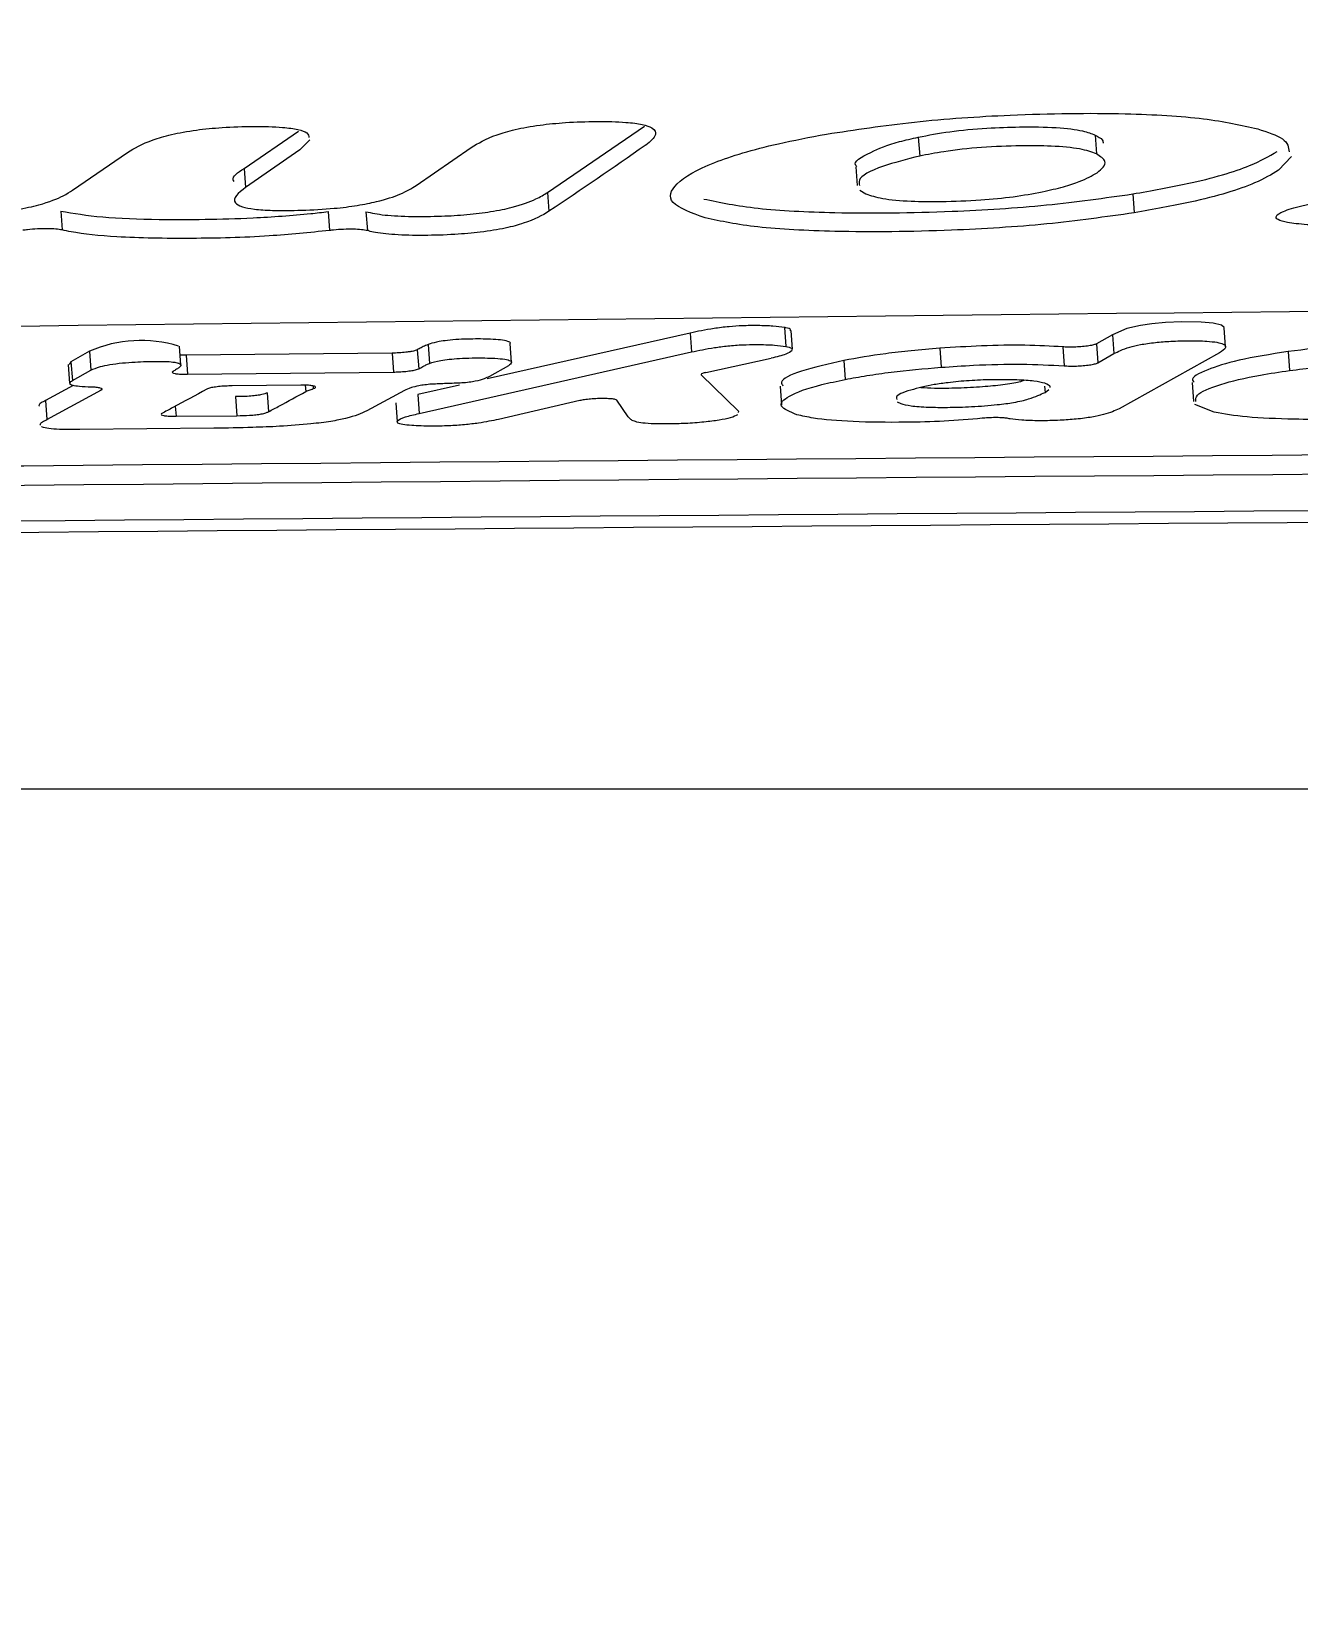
# Model space of a CAD drawing. Header units: millimetres. Extents: x -8327 to 9087, y -6583 to 5996.
# Drawn here: x 5902.88 to 5915.86, y -162.47 to -146.31 of the extents above; entities that cross this region are included whole.
import ezdxf

# ---------------------------------------------------------------- set-up
doc = ezdxf.new("R2010")
doc.units = ezdxf.units.MM
for name, color, linetype in [('DIKOM_ОБЪЕКТ', 7, 'Continuous'), ('DIKOM_РАЗМЕР_ЗОНА', 7, 'Continuous'), ('DIKOM_РАЗМЕР_ОБЪЕКТА', 7, 'Continuous')]:
    doc.layers.add(name, color=color, linetype=linetype)
doc.styles.add('style1', font='arial.ttf', dxfattribs={"width": 0.8})
doc.dimstyles.new('1-50', dxfattribs={"dimtxt": 300, "dimasz": 200, "dimexe": 100, "dimexo": 0, "dimgap": 100, "dimtad": 1, "dimtxsty": 'style1', "dimcen": 200, "dimclrd": 7, "dimclre": 7, "dimclrt": 7, "dimadec": 1, "dimazin": 2, "dimtfac": 1, "dimtmove": 0, "dimatfit": 2, "dimfxl": 0, "dimlwd": 25, "dimlwe": 18, "dimarcsym": 0})

# ---------------------------------------------------------------- blocks, each defined once
blk = doc.blocks.new('*D9')
at = {"layer": 'Defpoints', "color": 0, "transparency": 16777216}
for p in [(7087.366, 843.902), (-4957.594, 227.929), (7087.366, -4838.641)]:
    blk.add_point(p, dxfattribs=at)
at = {"layer": 'DIKOM_РАЗМЕР_ОБЪЕКТА', "color": 7, "lineweight": 18, "transparency": 16777216}
for p, q in [((7087.366, 843.902), (7087.366, -4938.641)), ((-4957.594, 227.929), (-4957.594, -4938.641))]:
    blk.add_line(p, q, dxfattribs=at)
at = {"layer": 'DIKOM_РАЗМЕР_ОБЪЕКТА', "color": 7, "lineweight": 25, "transparency": 16777216}
blk.add_line((-4757.594, -4838.641), (6887.366, -4838.641), dxfattribs=at)
at = {"layer": 'DIKOM_РАЗМЕР_ОБЪЕКТА', "color": 7, "transparency": 16777216}
for points in [[(-4757.594, -4805.308), (-4757.594, -4871.975), (-4957.594, -4838.641)], [(6887.366, -4805.308), (6887.366, -4871.975), (7087.366, -4838.641)]]:
    blk.add_solid(points, dxfattribs=at)
at = {"layer": 'DIKOM_РАЗМЕР_ОБЪЕКТА', "color": 7, "transparency": 16777216, "insert": (4098.945, -4585.469), "char_height": 300, "attachment_point": 5, "style": 'style1'}
blk.add_mtext('12040', dxfattribs=at)
blk = doc.blocks.new('*D12')
at = {"layer": 'Defpoints', "color": 0, "transparency": 16777216}
for p in [(-6501.585, 227.929), (9087.366, 227.928), (9087.366, -6483.303)]:
    blk.add_point(p, dxfattribs=at)
at = {"layer": 'DIKOM_РАЗМЕР_ЗОНА', "color": 7, "lineweight": 18, "transparency": 16777216}
for p, q in [((-6501.585, 227.929), (-6501.585, -6583.303)), ((9087.366, 227.928), (9087.366, -6583.303))]:
    blk.add_line(p, q, dxfattribs=at)
at = {"layer": 'DIKOM_РАЗМЕР_ЗОНА', "color": 7, "lineweight": 25, "transparency": 16777216}
blk.add_line((-6301.585, -6483.303), (8887.366, -6483.303), dxfattribs=at)
at = {"layer": 'DIKOM_РАЗМЕР_ЗОНА', "color": 7, "transparency": 16777216}
for points in [[(-6301.585, -6449.97), (-6301.585, -6516.637), (-6501.585, -6483.303)], [(8887.366, -6449.97), (8887.366, -6516.637), (9087.366, -6483.303)]]:
    blk.add_solid(points, dxfattribs=at)
at = {"layer": 'DIKOM_РАЗМЕР_ЗОНА', "color": 7, "transparency": 16777216, "insert": (2981.198, -6230.131), "char_height": 300, "attachment_point": 5, "style": 'style1'}
blk.add_mtext('15500', dxfattribs=at)

msp = doc.modelspace()

# ---------------------------------------------------------------- linework, layer by layer
at = {"layer": 'DIKOM_ОБЪЕКТ', "color": 7, "linetype": 'Continuous', "lineweight": 15}
for p, q in [((5905.06, -147.712), (5905.617, -147.329)), ((5905.731, -147.417), (5905.631, -147.522)), ((5908.17, -147.957), (5909.162, -147.28)), ((5911.97, -147.391), (5911.984, -147.585)), ((5913.782, -147.369), (5913.796, -147.562)), ((5903.3, -147.935), (5903.863, -147.548)), ((5905.631, -147.522), (5905.074, -147.906)), ((5906.824, -147.886), (5907.387, -147.497)), ((5905.06, -147.712), (5905.074, -147.906)), ((5911.329, -147.695), (5911.343, -147.888)), ((5915.797, -147.59), (5915.662, -147.731)), ((5908.17, -147.957), (5908.184, -148.151)), ((5911.369, -147.934), (5911.432, -147.971)), ((5914.168, -147.973), (5914.182, -148.167)), ((5903.179, -148.148), (5903.192, -148.342)), ((5905.92, -148.154), (5905.934, -148.348)), ((5906.308, -148.155), (5906.322, -148.349)), ((5910.597, -149.342), (5910.611, -149.536)), ((5915.12, -149.539), (5915.106, -149.344)), ((5906.944, -149.516), (5906.958, -149.71)), ((5909.632, -149.399), (5907.55, -149.868)), ((5907.801, -149.7), (5907.787, -149.505)), ((5909.632, -149.399), (5909.646, -149.593)), ((5910.68, -149.568), (5910.666, -149.374)), ((5913.959, -149.416), (5913.795, -149.51)), ((5913.795, -149.51), (5913.809, -149.704)), ((5913.959, -149.416), (5913.973, -149.61)), ((5903.475, -149.586), (5903.284, -149.693)), ((5903.475, -149.586), (5903.489, -149.78)), ((5904.41, -149.728), (5904.395, -149.533)), ((5906.576, -149.604), (5904.463, -149.627)), ((5904.463, -149.627), (5904.477, -149.821)), ((5906.576, -149.604), (5906.59, -149.799)), ((5906.834, -149.571), (5906.848, -149.765)), ((5906.852, -150.224), (5909.646, -149.593)), ((5909.791, -149.803), (5910.46, -149.657)), ((5911.207, -149.68), (5911.221, -149.875)), ((5912.189, -149.555), (5912.203, -149.75)), ((5913.451, -149.541), (5913.465, -149.735)), ((5913.809, -149.704), (5913.973, -149.61)), ((5915.057, -149.603), (5914.029, -150.175)), ((5915.762, -149.589), (5915.776, -149.783)), ((5903.256, -149.721), (5903.27, -149.915)), ((5903.284, -149.693), (5903.264, -149.721)), ((5903.284, -149.693), (5903.298, -149.887)), ((5903.298, -149.887), (5903.489, -149.78)), ((5904.477, -149.821), (5906.59, -149.799)), ((5907.768, -149.734), (5907.574, -149.844)), ((5909.744, -149.829), (5910.126, -150.201)), ((5903.305, -149.937), (5903.022, -150.09)), ((5903.036, -150.285), (5903.596, -149.982)), ((5903.595, -149.971), (5903.596, -149.982)), ((5905.639, -149.933), (5904.935, -149.94)), ((5905.685, -149.934), (5905.69, -149.999)), ((5905.765, -149.941), (5905.767, -149.969)), ((5906.702, -149.989), (5906.316, -150.198)), ((5907.266, -149.933), (5906.838, -150.029)), ((5910.552, -149.944), (5910.566, -150.137)), ((5913.265, -149.945), (5913.269, -150.007)), ((5913.269, -150.007), (5913.309, -149.978)), ((5914.776, -149.906), (5914.79, -150.101)), ((5903.022, -150.09), (5903.036, -150.285)), ((5904.353, -150.15), (5904.361, -150.252)), ((5904.97, -150.051), (5904.984, -150.246)), ((5905.294, -150.011), (5905.308, -150.206)), ((5906.613, -150.116), (5906.627, -150.31)), ((5906.838, -150.029), (5906.852, -150.224)), ((5908.501, -150.091), (5907.665, -150.284)), ((5908.997, -150.258), (5908.88, -150.088)), ((5911.753, -150.104), (5911.789, -150.121)), ((5915.004, -150.211), (5914.804, -150.131)), ((5904.361, -150.252), (5904.984, -150.246)), ((5910.126, -150.201), (5910.122, -150.214)), ((5904.748, -150.375), (5903.374, -150.388)), ((5854.994, -154.072), (6093.039, -154.072))]:
    msp.add_line(p, q, dxfattribs=at)
at = {"layer": 'DIKOM_ОБЪЕКТ', "color": 7, "linetype": 'Continuous', "lineweight": 15, "flags": 128}
msp.add_lwpolyline([(5915.104, -149.345), (5915.106, -149.343), (5915.079, -149.317), (5914.993, -149.296), (5914.868, -149.286), (5914.672, -149.285), (5914.503, -149.291), (5914.365, -149.304), (5914.246, -149.321), (5914.107, -149.354), (5913.959, -149.416), (5913.959, -149.416)], dxfattribs=at)
at = {"layer": 'DIKOM_ОБЪЕКТ', "color": 7, "linetype": 'Continuous', "lineweight": 15}
msp.add_arc((5904, -150.778), 1.303, 72.7142, 113.7498, dxfattribs=at)
for points, knots in [([(5791.793, -181.425), (5792.352, -181.186), (5794.848, -180.122), (5799.246, -177.921), (5804.978, -174.816), (5810.662, -171.385), (5816.296, -167.659), (5821.874, -163.633), (5827.393, -159.312), (5832.849, -154.7), (5838.237, -149.799), (5843.553, -144.614), (5848.793, -139.147), (5853.954, -133.405), (5859.03, -127.39), (5864.019, -121.108), (5868.917, -114.564), (5873.719, -107.761), (5878.424, -100.707), (5883.025, -93.405), (5887.522, -85.861), (5891.909, -78.082), (5896.184, -70.073), (5900.344, -61.839), (5904.386, -53.388), (5908.306, -44.726), (5912.101, -35.859), (5915.769, -26.794), (5919.309, -17.537), (5922.715, -8.096), (5925.986, 1.522), (5929.12, 11.31), (5932.114, 21.261), (5934.966, 31.368), (5937.674, 41.621), (5940.235, 52.015), (5942.649, 62.541), (5944.913, 73.191), (5947.025, 83.957), (5948.984, 94.832), (5950.788, 105.806), (5952.438, 116.872), (5953.929, 128.022), (5955.263, 139.246), (5956.437, 150.537), (5957.451, 161.886), (5958.305, 173.285), (5958.996, 184.725), (5959.526, 196.197), (5959.892, 207.693), (5960.081, 217.94), (5960.107, 224.353), (5960.117, 226.927)], [0, 0, 0, 0, 0.005877, 0.026267, 0.046664, 0.067067, 0.087475, 0.107888, 0.128305, 0.148726, 0.16915, 0.189577, 0.210006, 0.230437, 0.25087, 0.271303, 0.291737, 0.312171, 0.332606, 0.35304, 0.373475, 0.393909, 0.414343, 0.434776, 0.455209, 0.475641, 0.496073, 0.516504, 0.536935, 0.557365, 0.577794, 0.598223, 0.618652, 0.63908, 0.659507, 0.679934, 0.700361, 0.720787, 0.741213, 0.761639, 0.782064, 0.802489, 0.822914, 0.843338, 0.863763, 0.884187, 0.904611, 0.925035, 0.945458, 0.965882, 0.986306, 1, 1, 1, 1]), ([(5907.387, -147.497), (5907.458, -147.453), (5907.561, -147.39), (5907.827, -147.311), (5908.072, -147.266), (5908.372, -147.237), (5908.679, -147.228), (5908.959, -147.234), (5909.151, -147.259), (5909.267, -147.302), (5909.296, -147.375), (5909.221, -147.437), (5909.176, -147.473)], [0, 0, 0, 0, 0.189116, 0.270084, 0.351814, 0.423139, 0.508905, 0.599277, 0.666379, 0.73331, 0.840898, 1, 1, 1, 1]), ([(5911.027, -147.36), (5911.321, -147.315), (5911.909, -147.225), (5913.002, -147.151), (5914.038, -147.138), (5914.937, -147.191), (5915.28, -147.268), (5915.449, -147.306)], [0, 0, 0, 0, 0.191573, 0.38347, 0.623384, 0.814397, 1, 1, 1, 1]), ([(5903.863, -147.548), (5903.935, -147.504), (5904.037, -147.442), (5904.304, -147.363), (5904.55, -147.317), (5904.852, -147.288), (5905.161, -147.278), (5905.44, -147.285), (5905.62, -147.311), (5905.72, -147.348), (5905.721, -147.379), (5905.722, -147.396)], [0, 0, 0, 0, 0.233202, 0.333926, 0.435601, 0.524205, 0.631347, 0.743858, 0.82435, 0.90461, 1, 1, 1, 1]), ([(5909.784, -148.219), (5909.648, -148.169), (5909.377, -148.069), (5909.458, -147.866), (5909.812, -147.658), (5910.391, -147.48), (5910.858, -147.392), (5911.027, -147.36)], [0, 0, 0, 0, 0.216057, 0.431818, 0.666294, 0.879056, 1, 1, 1, 1]), ([(5911.341, -147.693), (5911.337, -147.689), (5911.291, -147.646), (5911.453, -147.555), (5911.689, -147.455), (5911.903, -147.406), (5911.97, -147.391)], [0, 0, 0, 0, 0.043019, 0.482596, 0.838878, 1, 1, 1, 1]), ([(5911.97, -147.391), (5912.074, -147.371), (5912.281, -147.331), (5912.658, -147.296), (5913.036, -147.283), (5913.393, -147.288), (5913.658, -147.321), (5913.744, -147.354), (5913.782, -147.369)], [0, 0, 0, 0, 0.173064, 0.347127, 0.499307, 0.684079, 0.861127, 1, 1, 1, 1]), ([(5913.782, -147.369), (5913.812, -147.385), (5913.863, -147.411), (5913.864, -147.442), (5913.865, -147.454)], [0, 0, 0, 0, 0.605219, 1, 1, 1, 1]), ([(5915.449, -147.306), (5915.548, -147.339), (5915.758, -147.407), (5915.766, -147.495), (5915.77, -147.541)], [0, 0, 0, 0, 0.4746286, 1, 1, 1, 1]), ([(5909.176, -147.473), (5909.174, -147.474), (5908.843, -147.706), (5908.513, -147.929), (5908.184, -148.151)], [0, 0, 0, 0, 0.0043221, 1, 1, 1, 1]), ([(5913.796, -147.562), (5913.746, -147.544), (5913.646, -147.508), (5913.356, -147.48), (5913.003, -147.477), (5912.618, -147.492), (5912.25, -147.533), (5912.064, -147.569), (5911.984, -147.585)], [0, 0, 0, 0, 0.174689, 0.350856, 0.502118, 0.68325, 0.864144, 1, 1, 1, 1]), ([(5913.802, -147.755), (5913.826, -147.736), (5913.874, -147.698), (5913.9, -147.63), (5913.835, -147.588), (5913.796, -147.562)], [0, 0, 0, 0, 0.280794, 0.561977, 1, 1, 1, 1]), ([(5914.168, -147.973), (5914.361, -147.939), (5914.85, -147.852), (5915.367, -147.7), (5915.564, -147.586), (5915.648, -147.538)], [0, 0, 0, 0, 0.274137, 0.693587, 1, 1, 1, 1]), ([(5904.955, -147.844), (5904.952, -147.839), (5904.924, -147.799), (5904.995, -147.753), (5905.06, -147.712)], [0, 0, 0, 0, 0.107947, 1, 1, 1, 1]), ([(5911.984, -147.585), (5911.85, -147.619), (5911.541, -147.698), (5911.347, -147.807), (5911.363, -147.869), (5911.367, -147.887)], [0, 0, 0, 0, 0.351643, 0.817041, 1, 1, 1, 1]), ([(5915.662, -147.731), (5915.589, -147.774), (5915.397, -147.887), (5914.892, -148.041), (5914.381, -148.131), (5914.182, -148.167)], [0, 0, 0, 0, 0.273697, 0.717141, 1, 1, 1, 1]), ([(5905.074, -147.906), (5905.002, -147.962), (5904.91, -148.033), (5905.023, -148.104), (5905.155, -148.131), (5905.368, -148.145), (5905.652, -148.142), (5905.959, -148.126), (5906.226, -148.092), (5906.471, -148.043), (5906.681, -147.972), (5906.775, -147.916), (5906.824, -147.886)], [0, 0, 0, 0, 0.244205, 0.316544, 0.378234, 0.440042, 0.523835, 0.612668, 0.680776, 0.748515, 0.867886, 1, 1, 1, 1]), ([(5913.241, -147.952), (5913.316, -147.934), (5913.463, -147.901), (5913.664, -147.835), (5913.749, -147.786), (5913.802, -147.755)], [0, 0, 0, 0, 0.282416, 0.551496, 1, 1, 1, 1]), ([(5901.55, -147.957), (5901.48, -148.012), (5901.388, -148.083), (5901.506, -148.156), (5901.656, -148.183), (5901.9, -148.194), (5902.18, -148.19), (5902.482, -148.17), (5902.75, -148.134), (5903.017, -148.073), (5903.19, -148.004), (5903.27, -147.954), (5903.3, -147.935)], [0, 0, 0, 0, 0.244069, 0.3167376, 0.3901082, 0.4525755, 0.5449172, 0.6173347, 0.6902878, 0.7742846, 0.9166468, 1, 1, 1, 1]), ([(5906.308, -148.155), (5906.367, -148.168), (5906.484, -148.193), (5906.769, -148.206), (5907.064, -148.203), (5907.346, -148.187), (5907.605, -148.155), (5907.863, -148.1), (5908.048, -148.031), (5908.133, -147.98), (5908.17, -147.957)], [0, 0, 0, 0, 0.1255011, 0.2516844, 0.3678074, 0.4647241, 0.5622324, 0.6726189, 0.8565534, 1, 1, 1, 1]), ([(5909.77, -148.025), (5909.939, -148.06), (5910.277, -148.131), (5911.184, -148.175), (5912.213, -148.164), (5913.302, -148.096), (5913.88, -148.014), (5914.168, -147.973)], [0, 0, 0, 0, 0.187247, 0.374758, 0.61992, 0.810563, 1, 1, 1, 1]), ([(5911.432, -147.971), (5911.482, -147.989), (5911.582, -148.024), (5911.872, -148.05), (5912.225, -148.053), (5912.59, -148.039), (5912.957, -148.004), (5913.145, -147.969), (5913.241, -147.952)], [0, 0, 0, 0, 0.175346, 0.35228, 0.503765, 0.685658, 0.840427, 1, 1, 1, 1]), ([(5915.755, -148.265), (5915.717, -148.256), (5915.642, -148.238), (5915.627, -148.197), (5915.707, -148.148), (5915.922, -148.084), (5916.173, -148.04), (5916.339, -148.015), (5916.358, -148.013)], [0, 0, 0, 0, 0.139278, 0.27913, 0.445475, 0.65269, 0.960079, 1, 1, 1, 1]), ([(5903.179, -148.148), (5903.311, -148.171), (5903.574, -148.217), (5904.271, -148.241), (5905.012, -148.231), (5905.615, -148.19), (5905.861, -148.161), (5905.92, -148.154)], [0, 0, 0, 0, 0.217486, 0.434487, 0.750691, 0.939824, 1, 1, 1, 1]), ([(5908.184, -148.151), (5908.113, -148.193), (5908.01, -148.252), (5907.746, -148.325), (5907.5, -148.366), (5907.2, -148.392), (5906.893, -148.401), (5906.594, -148.394), (5906.413, -148.372), (5906.342, -148.354), (5906.322, -148.349)], [0, 0, 0, 0, 0.261018, 0.3735, 0.487291, 0.586371, 0.706162, 0.830864, 0.953601, 1, 1, 1, 1]), ([(5914.182, -148.167), (5913.89, -148.208), (5913.306, -148.291), (5912.212, -148.358), (5911.18, -148.368), (5910.282, -148.323), (5909.948, -148.253), (5909.784, -148.219)], [0, 0, 0, 0, 0.191631, 0.383715, 0.628122, 0.817427, 1, 1, 1, 1]), ([(5917.281, -148.196), (5917.111, -148.221), (5916.84, -148.26), (5916.415, -148.292), (5916.09, -148.298), (5915.871, -148.284), (5915.783, -148.269), (5915.755, -148.265)], [0, 0, 0, 0, 0.339471, 0.538954, 0.74039, 0.915754, 1, 1, 1, 1]), ([(5903.192, -148.342), (5903.173, -148.339), (5903.133, -148.332), (5903.043, -148.328), (5902.941, -148.331), (5902.853, -148.337), (5902.806, -148.344), (5902.789, -148.346)], [0, 0, 0, 0, 0.221063, 0.4426267, 0.6639308, 0.8848343, 1, 1, 1, 1]), ([(5905.934, -148.348), (5905.729, -148.369), (5905.262, -148.416), (5904.494, -148.434), (5903.779, -148.423), (5903.368, -148.38), (5903.223, -148.349), (5903.192, -148.342)], [0, 0, 0, 0, 0.20074, 0.457176, 0.728607, 0.943174, 1, 1, 1, 1]), ([(5906.322, -148.349), (5906.304, -148.346), (5906.267, -148.338), (5906.179, -148.334), (5906.079, -148.335), (5905.994, -148.341), (5905.948, -148.346), (5905.934, -148.348)], [0, 0, 0, 0, 0.225055, 0.45163, 0.676696, 0.901844, 1, 1, 1, 1]), ([(5881.483, -149.618), (5894.095, -149.439), (5919.317, -149.079), (5957.187, -148.931), (5995.082, -149.09), (6020.363, -149.457), (6033.004, -149.64)], [0, 0, 0, 0, 0.249963, 0.499928, 0.749964, 1, 1, 1, 1]), ([(5910.597, -149.342), (5910.561, -149.337), (5910.488, -149.326), (5910.331, -149.322), (5910.177, -149.323), (5910.017, -149.334), (5909.821, -149.358), (5909.707, -149.383), (5909.632, -149.399)], [0, 0, 0, 0, 0.152897, 0.305471, 0.446215, 0.561049, 0.709033, 1, 1, 1, 1]), ([(5910.659, -149.375), (5910.661, -149.371), (5910.666, -149.36), (5910.634, -149.349), (5910.602, -149.343), (5910.597, -149.342)], [0, 0, 0, 0, 0.257377, 0.879648, 1, 1, 1, 1]), ([(5906.944, -149.516), (5906.935, -149.52), (5906.909, -149.531), (5906.875, -149.549), (5906.848, -149.564), (5906.834, -149.571)], [0, 0, 0, 0, 0.208294, 0.603936, 1, 1, 1, 1]), ([(5907.785, -149.505), (5907.786, -149.505), (5907.795, -149.497), (5907.765, -149.483), (5907.696, -149.469), (5907.561, -149.46), (5907.412, -149.459), (5907.258, -149.463), (5907.145, -149.473), (5907.041, -149.489), (5906.981, -149.504), (5906.951, -149.513), (5906.944, -149.516)], [0, 0, 0, 0, 0.013031, 0.134906, 0.257641, 0.36727, 0.554105, 0.651129, 0.749188, 0.83447, 0.963506, 1, 1, 1, 1]), ([(5909.646, -149.593), (5909.719, -149.577), (5909.826, -149.554), (5910.015, -149.53), (5910.166, -149.518), (5910.333, -149.516), (5910.496, -149.52), (5910.575, -149.531), (5910.611, -149.536)], [0, 0, 0, 0, 0.281164, 0.414094, 0.548201, 0.663044, 0.851247, 1, 1, 1, 1]), ([(5913.795, -149.51), (5913.794, -149.511), (5913.785, -149.515), (5913.759, -149.523), (5913.705, -149.533), (5913.638, -149.54), (5913.566, -149.544), (5913.501, -149.544), (5913.467, -149.542), (5913.451, -149.541)], [0, 0, 0, 0, 0.036388, 0.202761, 0.368282, 0.534101, 0.699122, 0.863167, 1, 1, 1, 1]), ([(5913.973, -149.61), (5914.018, -149.588), (5914.08, -149.556), (5914.242, -149.517), (5914.389, -149.495), (5914.569, -149.481), (5914.752, -149.477), (5914.92, -149.48), (5915.038, -149.493), (5915.112, -149.514), (5915.132, -149.552), (5915.085, -149.583), (5915.057, -149.603)], [0, 0, 0, 0, 0.190496, 0.269775, 0.349959, 0.42037, 0.503949, 0.592345, 0.659965, 0.727537, 0.83405, 1, 1, 1, 1]), ([(5918.481, -149.567), (5918.371, -149.547), (5918.153, -149.508), (5917.58, -149.482), (5916.938, -149.489), (5916.281, -149.525), (5915.932, -149.568), (5915.762, -149.589)], [0, 0, 0, 0, 0.1948904, 0.3903562, 0.6289296, 0.8186758, 1, 1, 1, 1]), ([(5904.463, -149.627), (5904.459, -149.627), (5904.437, -149.627), (5904.417, -149.626), (5904.402, -149.626)], [0, 0, 0, 0, 0.212121, 1, 1, 1, 1]), ([(5906.834, -149.571), (5906.828, -149.574), (5906.814, -149.58), (5906.776, -149.588), (5906.725, -149.595), (5906.665, -149.601), (5906.611, -149.604), (5906.582, -149.604), (5906.576, -149.604)], [0, 0, 0, 0, 0.1592989, 0.3765437, 0.5143853, 0.7293847, 0.9432837, 1, 1, 1, 1]), ([(5906.958, -149.71), (5906.992, -149.7), (5907.043, -149.685), (5907.16, -149.667), (5907.273, -149.658), (5907.427, -149.653), (5907.583, -149.654), (5907.716, -149.664), (5907.788, -149.679), (5907.812, -149.704), (5907.784, -149.723), (5907.768, -149.734)], [0, 0, 0, 0, 0.139435, 0.213164, 0.287258, 0.377911, 0.5328, 0.632249, 0.732343, 0.844678, 1, 1, 1, 1]), ([(5910.676, -149.579), (5910.659, -149.591), (5910.622, -149.618), (5910.517, -149.643), (5910.46, -149.657)], [0, 0, 0, 0, 0.458054, 1, 1, 1, 1]), ([(5911.207, -149.68), (5911.049, -149.716), (5910.735, -149.788), (5910.546, -149.881), (5910.574, -149.928), (5910.582, -149.941)], [0, 0, 0, 0, 0.4200998, 0.8387057, 1, 1, 1, 1]), ([(5910.611, -149.536), (5910.636, -149.542), (5910.676, -149.552), (5910.674, -149.564), (5910.673, -149.569)], [0, 0, 0, 0, 0.636478, 1, 1, 1, 1]), ([(5912.189, -149.555), (5912.091, -149.563), (5911.899, -149.579), (5911.551, -149.619), (5911.343, -149.656), (5911.207, -149.68)], [0, 0, 0, 0, 0.2648564, 0.5174862, 1, 1, 1, 1]), ([(5913.451, -149.541), (5913.327, -149.534), (5913.078, -149.52), (5912.627, -149.527), (5912.332, -149.546), (5912.189, -149.555)], [0, 0, 0, 0, 0.341166, 0.680914, 1, 1, 1, 1]), ([(5915.762, -149.589), (5915.581, -149.617), (5915.219, -149.675), (5914.913, -149.779), (5914.752, -149.858), (5914.789, -149.897), (5914.796, -149.904)], [0, 0, 0, 0, 0.300393, 0.600192, 0.928001, 1, 1, 1, 1]), ([(5915.776, -149.783), (5915.956, -149.761), (5916.318, -149.717), (5916.989, -149.682), (5917.625, -149.677), (5918.179, -149.704), (5918.39, -149.743), (5918.495, -149.762)], [0, 0, 0, 0, 0.191308, 0.382927, 0.621862, 0.81245, 1, 1, 1, 1]), ([(5903.489, -149.78), (5903.515, -149.768), (5903.557, -149.748), (5903.677, -149.722), (5903.804, -149.705), (5903.972, -149.693), (5904.13, -149.689), (5904.27, -149.69), (5904.35, -149.697), (5904.402, -149.711), (5904.412, -149.726), (5904.408, -149.736), (5904.406, -149.739)], [0, 0, 0, 0, 0.172525, 0.274481, 0.37729, 0.468655, 0.6245, 0.702986, 0.781966, 0.852085, 0.961008, 1, 1, 1, 1]), ([(5904.33, -149.793), (5904.329, -149.794), (5904.321, -149.798), (5904.323, -149.806), (5904.347, -149.814), (5904.393, -149.82), (5904.441, -149.822), (5904.47, -149.821), (5904.477, -149.821)], [0, 0, 0, 0, 0.061474, 0.279818, 0.497689, 0.715656, 0.930892, 1, 1, 1, 1]), ([(5904.406, -149.739), (5904.403, -149.742), (5904.394, -149.753), (5904.366, -149.771), (5904.342, -149.785), (5904.33, -149.793)], [0, 0, 0, 0, 0.200601, 0.599971, 1, 1, 1, 1]), ([(5906.59, -149.799), (5906.609, -149.798), (5906.651, -149.797), (5906.718, -149.792), (5906.78, -149.784), (5906.826, -149.775), (5906.841, -149.768), (5906.848, -149.765)], [0, 0, 0, 0, 0.177532, 0.390483, 0.605734, 0.82041, 1, 1, 1, 1]), ([(5906.848, -149.765), (5906.862, -149.758), (5906.886, -149.745), (5906.921, -149.726), (5906.946, -149.715), (5906.958, -149.71)], [0, 0, 0, 0, 0.415173, 0.707514, 1, 1, 1, 1]), ([(5909.791, -149.803), (5909.779, -149.806), (5909.752, -149.813), (5909.74, -149.822), (5909.743, -149.827), (5909.744, -149.829)], [0, 0, 0, 0, 0.370265, 0.774911, 1, 1, 1, 1]), ([(5911.221, -149.875), (5911.293, -149.861), (5911.436, -149.835), (5911.756, -149.789), (5912.028, -149.765), (5912.203, -149.75)], [0, 0, 0, 0, 0.264514, 0.526032, 1, 1, 1, 1]), ([(5912.203, -149.75), (5912.313, -149.742), (5912.588, -149.724), (5913.046, -149.713), (5913.323, -149.728), (5913.465, -149.735)], [0, 0, 0, 0, 0.2482051, 0.61643, 1, 1, 1, 1]), ([(5913.465, -149.735), (5913.484, -149.736), (5913.521, -149.739), (5913.592, -149.738), (5913.662, -149.733), (5913.728, -149.726), (5913.779, -149.716), (5913.803, -149.709), (5913.809, -149.705), (5913.809, -149.704)], [0, 0, 0, 0, 0.163397, 0.327303, 0.490685, 0.655105, 0.819641, 0.985532, 1, 1, 1, 1]), ([(5914.813, -150.099), (5914.813, -150.078), (5914.81, -150.023), (5915.034, -149.928), (5915.386, -149.841), (5915.673, -149.798), (5915.776, -149.783)], [0, 0, 0, 0, 0.203222, 0.53413, 0.83369, 1, 1, 1, 1]), ([(5903.492, -149.953), (5903.45, -149.952), (5903.373, -149.949), (5903.297, -149.937), (5903.281, -149.927), (5903.273, -149.922)], [0, 0, 0, 0, 0.381862, 0.691212, 1, 1, 1, 1]), ([(5903.276, -149.915), (5903.276, -149.909), (5903.275, -149.9), (5903.293, -149.89), (5903.298, -149.887)], [0, 0, 0, 0, 0.679669, 1, 1, 1, 1]), ([(5903.596, -149.982), (5903.596, -149.982), (5903.603, -149.978), (5903.607, -149.971), (5903.588, -149.962), (5903.548, -149.956), (5903.51, -149.954), (5903.492, -149.953)], [0, 0, 0, 0, 0.020746, 0.271968, 0.523207, 0.773664, 1, 1, 1, 1]), ([(5904.677, -149.973), (5904.561, -150.037), (5904.407, -150.121), (5904.253, -150.204), (5904.214, -150.224)], [0, 0, 0, 0, 0.75149, 1, 1, 1, 1]), ([(5904.935, -149.94), (5904.912, -149.941), (5904.866, -149.942), (5904.796, -149.948), (5904.736, -149.956), (5904.695, -149.965), (5904.682, -149.971), (5904.677, -149.973)], [0, 0, 0, 0, 0.212424, 0.425329, 0.638755, 0.853002, 1, 1, 1, 1]), ([(5905.308, -150.206), (5905.346, -150.186), (5905.473, -150.118), (5905.6, -150.048), (5905.69, -149.999)], [0, 0, 0, 0, 0.293912, 1, 1, 1, 1]), ([(5905.767, -149.969), (5905.768, -149.969), (5905.784, -149.966), (5905.792, -149.958), (5905.793, -149.948), (5905.767, -149.94), (5905.721, -149.934), (5905.673, -149.933), (5905.645, -149.933), (5905.639, -149.933)], [0, 0, 0, 0, 0.003719, 0.192844, 0.382601, 0.572356, 0.761247, 0.949225, 1, 1, 1, 1]), ([(5905.69, -149.999), (5905.695, -149.996), (5905.705, -149.991), (5905.73, -149.981), (5905.753, -149.974), (5905.767, -149.969)], [0, 0, 0, 0, 0.258057, 0.516767, 1, 1, 1, 1]), ([(5906.981, -149.923), (5906.957, -149.925), (5906.908, -149.93), (5906.833, -149.942), (5906.756, -149.962), (5906.722, -149.979), (5906.702, -149.989)], [0, 0, 0, 0, 0.153503, 0.306089, 0.583148, 1, 1, 1, 1]), ([(5907.292, -149.911), (5907.266, -149.912), (5907.213, -149.914), (5907.109, -149.918), (5907.032, -149.921), (5906.981, -149.923)], [0, 0, 0, 0, 0.25583, 0.510318, 1, 1, 1, 1]), ([(5907.574, -149.844), (5907.557, -149.852), (5907.524, -149.869), (5907.453, -149.89), (5907.369, -149.904), (5907.317, -149.909), (5907.292, -149.911)], [0, 0, 0, 0, 0.338557, 0.680104, 0.843882, 1, 1, 1, 1]), ([(5910.726, -150.236), (5910.656, -150.208), (5910.515, -150.151), (5910.626, -150.042), (5910.875, -149.947), (5911.137, -149.892), (5911.221, -149.875)], [0, 0, 0, 0, 0.274886, 0.549036, 0.856904, 1, 1, 1, 1]), ([(5912.134, -149.928), (5912.048, -149.946), (5911.854, -149.987), (5911.734, -150.041), (5911.746, -150.071), (5911.749, -150.079)], [0, 0, 0, 0, 0.371245, 0.83706, 1, 1, 1, 1]), ([(5913.052, -149.884), (5913.038, -149.89), (5912.997, -149.907), (5912.841, -149.931), (5912.622, -149.953), (5912.377, -149.965), (5912.153, -149.969), (5912.04, -149.963), (5911.995, -149.96)], [0, 0, 0, 0, 0.099655, 0.279817, 0.459462, 0.662311, 0.863804, 1, 1, 1, 1]), ([(5913.267, -149.914), (5913.235, -149.906), (5913.169, -149.89), (5912.973, -149.877), (5912.739, -149.876), (5912.491, -149.885), (5912.285, -149.905), (5912.179, -149.921), (5912.134, -149.928)], [0, 0, 0, 0, 0.167316, 0.335228, 0.539151, 0.705879, 0.873158, 1, 1, 1, 1]), ([(5913.319, -149.954), (5913.32, -149.953), (5913.326, -149.938), (5913.296, -149.926), (5913.267, -149.914)], [0, 0, 0, 0, 0.0600691, 1, 1, 1, 1]), ([(5903.022, -150.09), (5903.007, -150.098), (5902.977, -150.115), (5902.95, -150.136), (5902.957, -150.146), (5902.959, -150.149)], [0, 0, 0, 0, 0.429297, 0.853662, 1, 1, 1, 1]), ([(5905.294, -150.011), (5905.28, -150.018), (5905.258, -150.027), (5905.192, -150.039), (5905.125, -150.046), (5905.048, -150.05), (5904.995, -150.051), (5904.97, -150.051)], [0, 0, 0, 0, 0.3110493, 0.4679202, 0.6242604, 0.8169697, 1, 1, 1, 1]), ([(5908.88, -150.088), (5908.875, -150.085), (5908.867, -150.079), (5908.825, -150.073), (5908.767, -150.07), (5908.699, -150.07), (5908.627, -150.074), (5908.561, -150.08), (5908.521, -150.087), (5908.504, -150.091), (5908.501, -150.091)], [0, 0, 0, 0, 0.139244, 0.28007, 0.419725, 0.55876, 0.697392, 0.835271, 0.974519, 1, 1, 1, 1]), ([(5911.789, -150.121), (5911.819, -150.13), (5911.881, -150.147), (5912.06, -150.16), (5912.278, -150.162), (5912.523, -150.155), (5912.761, -150.137), (5912.971, -150.109), (5913.149, -150.065), (5913.222, -150.029), (5913.269, -150.007)], [0, 0, 0, 0, 0.112245, 0.225457, 0.322538, 0.438923, 0.565985, 0.65764, 0.779081, 1, 1, 1, 1]), ([(5902.973, -150.343), (5902.971, -150.341), (5902.964, -150.33), (5902.991, -150.31), (5903.021, -150.293), (5903.036, -150.285)], [0, 0, 0, 0, 0.14316, 0.568851, 1, 1, 1, 1]), ([(5904.214, -150.224), (5904.212, -150.226), (5904.207, -150.228), (5904.209, -150.231), (5904.209, -150.232)], [0, 0, 0, 0, 0.386318, 1, 1, 1, 1]), ([(5904.21, -150.237), (5904.217, -150.24), (5904.23, -150.245), (5904.277, -150.251), (5904.324, -150.252), (5904.354, -150.252), (5904.361, -150.252)], [0, 0, 0, 0, 0.3037, 0.605359, 0.906046, 1, 1, 1, 1]), ([(5904.984, -150.246), (5905.028, -150.245), (5905.094, -150.244), (5905.181, -150.237), (5905.241, -150.228), (5905.284, -150.217), (5905.3, -150.21), (5905.308, -150.206)], [0, 0, 0, 0, 0.310143, 0.465738, 0.623293, 0.815686, 1, 1, 1, 1]), ([(5906.316, -150.198), (5906.258, -150.224), (5906.174, -150.261), (5905.953, -150.306), (5905.815, -150.322), (5905.744, -150.331)], [0, 0, 0, 0, 0.534867, 0.759172, 1, 1, 1, 1]), ([(5907.665, -150.284), (5907.602, -150.297), (5907.504, -150.318), (5907.321, -150.34), (5907.151, -150.352), (5906.962, -150.354), (5906.794, -150.35), (5906.678, -150.338), (5906.624, -150.321), (5906.625, -150.294), (5906.697, -150.26), (5906.802, -150.235), (5906.852, -150.224)], [0, 0, 0, 0, 0.146127, 0.225957, 0.306833, 0.392966, 0.509518, 0.578125, 0.646945, 0.735655, 0.872708, 1, 1, 1, 1]), ([(5909.085, -150.311), (5909.067, -150.306), (5909.034, -150.295), (5909.012, -150.276), (5909.002, -150.264), (5908.997, -150.258)], [0, 0, 0, 0, 0.346189, 0.672188, 1, 1, 1, 1]), ([(5909.41, -150.331), (5909.375, -150.331), (5909.287, -150.331), (5909.163, -150.326), (5909.11, -150.316), (5909.085, -150.311)], [0, 0, 0, 0, 0.260959, 0.644467, 1, 1, 1, 1]), ([(5910.117, -150.236), (5910.098, -150.247), (5910.063, -150.266), (5909.933, -150.293), (5909.774, -150.313), (5909.589, -150.327), (5909.468, -150.33), (5909.41, -150.331)], [0, 0, 0, 0, 0.234309, 0.42533, 0.616042, 0.818199, 1, 1, 1, 1]), ([(5912.625, -150.273), (5912.496, -150.284), (5912.238, -150.305), (5911.772, -150.317), (5911.287, -150.312), (5910.914, -150.28), (5910.779, -150.248), (5910.726, -150.236)], [0, 0, 0, 0, 0.172245, 0.343585, 0.596846, 0.845105, 1, 1, 1, 1]), ([(5912.89, -150.274), (5912.878, -150.272), (5912.852, -150.268), (5912.791, -150.266), (5912.722, -150.266), (5912.665, -150.269), (5912.634, -150.272), (5912.625, -150.273)], [0, 0, 0, 0, 0.226968, 0.455224, 0.681383, 0.908831, 1, 1, 1, 1]), ([(5914.029, -150.175), (5913.985, -150.195), (5913.922, -150.225), (5913.756, -150.261), (5913.6, -150.282), (5913.409, -150.295), (5913.211, -150.3), (5913.029, -150.294), (5912.934, -150.283), (5912.898, -150.276), (5912.89, -150.274)], [0, 0, 0, 0, 0.261906, 0.37827, 0.49605, 0.597862, 0.727213, 0.859173, 0.971658, 1, 1, 1, 1]), ([(5917.709, -150.19), (5917.529, -150.21), (5917.17, -150.251), (5916.499, -150.284), (5915.865, -150.288), (5915.312, -150.264), (5915.105, -150.229), (5915.004, -150.211)], [0, 0, 0, 0, 0.191391, 0.383282, 0.626663, 0.815692, 1, 1, 1, 1]), ([(6032.077, -151.045), (6006.045, -150.769), (5953.976, -150.216), (5901.986, -150.76), (5875.988, -151.032)], [0, 0, 0, 0, 0.499952, 1, 1, 1, 1]), ([(5903.374, -150.388), (5903.301, -150.388), (5903.182, -150.389), (5903.051, -150.379), (5902.998, -150.368), (5902.984, -150.361), (5902.981, -150.359)], [0, 0, 0, 0, 0.406205, 0.666491, 0.927724, 1, 1, 1, 1]), ([(5905.744, -150.331), (5905.637, -150.34), (5905.442, -150.356), (5905.101, -150.369), (5904.88, -150.373), (5904.748, -150.375)], [0, 0, 0, 0, 0.327826, 0.595992, 1, 1, 1, 1]), ([(5876.002, -151.227), (5901.995, -150.955), (5953.985, -150.41), (6006.054, -150.964), (6032.091, -151.24)], [0, 0, 0, 0, 0.4999535, 1, 1, 1, 1]), ([(5875.197, -151.582), (5901.192, -151.327), (5953.185, -150.818), (6005.251, -151.336), (6031.287, -151.595)], [0, 0, 0, 0, 0.499959, 1, 1, 1, 1]), ([(5874.929, -151.695), (5900.924, -151.447), (5952.918, -150.949), (6004.983, -151.455), (6031.018, -151.708)], [0, 0, 0, 0, 0.4999597, 1, 1, 1, 1])]:
    msp.add_open_spline(points, degree=3, knots=knots, dxfattribs=at)

# ---------------------------------------------------------------- dimensions: what is measured, and where the dimension line sits
at = {"layer": 'DIKOM_РАЗМЕР_ЗОНА'}
dim = msp.add_linear_dim(base=(9087.366, -6483.303), p1=(-6501.585, 227.929), p2=(9087.366, 227.928), text='15500', dimstyle='1-50', dxfattribs=at)
dim.commit()
dim.dimension.update_dxf_attribs({"geometry": '*D12', "text_midpoint": (2981.198, -6483.303), "dimtype": 160})
at = {"layer": 'DIKOM_РАЗМЕР_ОБЪЕКТА'}
dim = msp.add_linear_dim(base=(7087.366, -4838.641), p1=(-4957.594, 227.929), p2=(7087.366, 843.902), text='12040', dimstyle='1-50', dxfattribs=at)
dim.commit()
dim.dimension.update_dxf_attribs({"geometry": '*D9', "text_midpoint": (4098.945, -4838.641), "dimtype": 160})

doc.saveas('drawing.dxf')
